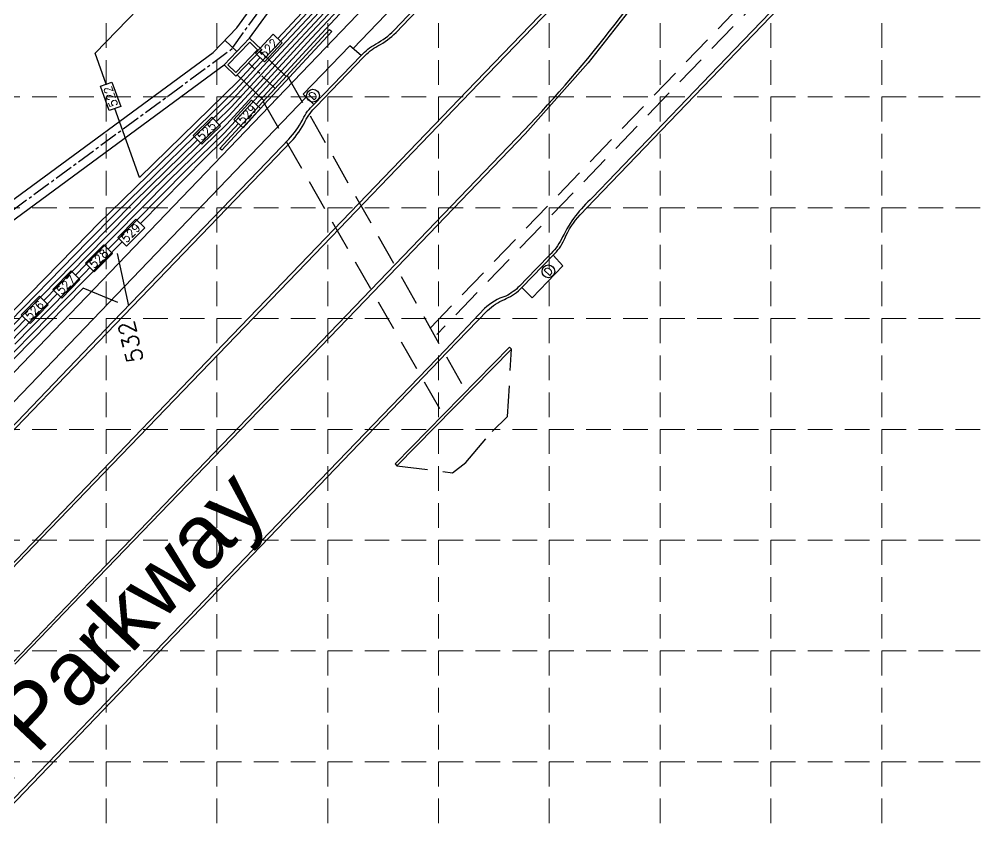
# Model space of a CAD drawing. Header units: feet. Extents: x 2597001 to 2598732, y 7017887 to 7019952.
# Drawn here: x 2598196.2 to 2598430.9, y 7018493.3 to 7018690.6 of the extents above; entities that cross this region are included whole.
import ezdxf
from ezdxf.enums import TextEntityAlignment as Align

# ---------------------------------------------------------------- set-up
doc = ezdxf.new("R2010")
doc.units = ezdxf.units.FT
doc.header["$LTSCALE"] = 30
doc.header["$MEASUREMENT"] = 0
for name, pattern in [('18358A-BASE-GRAD$0$CENTER2', [1.125, 0.75, -0.125, 0.125, -0.125]), ('18358A-BASE-GRAD$0$HIDDEN', [0.375, 0.25, -0.125]), ('HIDDEN', [0.375, 0.25, -0.125])]:
    doc.linetypes.add(name, pattern=pattern)
doc.layers.get('0').update_dxf_attribs({"linetype": 'CONTINUOUS'})
doc.layers.add('18358A-BASE-SITE$0$A-Sidewalk', color=241, linetype='CONTINUOUS', lineweight=20)
for name, color, linetype in [('18358D-SURVEY$0$S-CURB', 6, 'CONTINUOUS'), ('GRID', 254, 'HIDDEN'), ('PC', 35, 'CONTINUOUS'), ('STORM', 5, 'CONTINUOUS')]:
    doc.layers.add(name, color=color, linetype=linetype)
doc.styles.add('18358D-SURVEY$0$SHR', font='SIMPLEX', dxfattribs={"height": 1.875})
doc.styles.add('L0.10-P', font='simplex.shx', dxfattribs={"height": 0.1})
doc.styles.add('L100', font='simplex.shx', dxfattribs={"height": 2})
doc.styles.get("Standard").update_dxf_attribs({"font": 'ARIAL.TTF'})

# ---------------------------------------------------------------- blocks, each defined once
blk = doc.blocks.new('18358D-SURVEY$0$dmh')
blk.add_circle((0, 0), 0.0625)
at = {"style": '18358D-SURVEY$0$SHR'}
blk.add_text('D', height=0.075, dxfattribs=at).set_placement((0, -0.0375), align=Align.CENTER)

msp = doc.modelspace()

# ---------------------------------------------------------------- linework, layer by layer
at = {"layer": '18358A-BASE-SITE$0$A-Sidewalk', "color": 7}
for p, q in [((2598153.92, 7018562.03), (2598420.51, 7018839.47)), ((2598277.5, 7018683.43), (2598421.54, 7018833.33)), ((2598167.11, 7018568.54), (2598266.09, 7018671.55))]:
    msp.add_line(p, q, dxfattribs=at)
at = {"layer": '18358D-SURVEY$0$S-CURB', "color": 7}
for points in [[(2598160.34, 7018555.83), (2598184.73, 7018581.17), (2598218.97, 7018616.79), (2598254.47, 7018653.61), (2598261.81, 7018661.31, 0.063705), (2598265.15, 7018665.99), (2598265.29, 7018666.23, -0.110969), (2598267.96, 7018669.77), (2598279.47, 7018681.76, -0.081965), (2598282.94, 7018684.46), (2598283.13, 7018684.57, 0.060757), (2598287.47, 7018687.8), (2598290.76, 7018691.31), (2598326.29, 7018728.33), (2598360.99, 7018764.4), (2598396.1, 7018800.82), (2598426.18, 7018832.19, 0.425849)], [(2598160.91, 7018555.28), (2598185.24, 7018580.58), (2598219.56, 7018616.21), (2598255.11, 7018653.12), (2598262.35, 7018660.7, 0.075974), (2598265.85, 7018665.69, -0.08692), (2598268.51, 7018669.32), (2598274.2, 7018675.25), (2598280.05, 7018681.36, -0.075423), (2598283.55, 7018684.05, 0.065134), (2598287.97, 7018687.32), (2598291.26, 7018690.73), (2598326.76, 7018727.68), (2598361.53, 7018763.8), (2598396.58, 7018800.28), (2598426.74, 7018831.65, 0.425953)], [(2598182.54, 7018545.42), (2598201.03, 7018564.61), (2598235.64, 7018600.62), (2598266.65, 7018632.87), (2598307.46, 7018675.3), (2598342.69, 7018711.93), (2598377.77, 7018748.4), (2598412.47, 7018784.46), (2598448.96, 7018822.35), (2598455.35, 7018828.99, -0.996408), (2598459.2, 7018824.96), (2598452.5, 7018818.07), (2598417.16, 7018781.25), (2598416.93, 7018781), (2598402.78, 7018766.38, 0.023275), (2598376.69, 7018738.11, 0.027726), (2598353.88, 7018705.4, -0.388117), (2598349.3, 7018703.67, 2.959491)], [(2598183.07, 7018544.91), (2598201.6, 7018564.18), (2598236.14, 7018600.06), (2598268.15, 7018633.34), (2598308.15, 7018674.88), (2598343.31, 7018711.5), (2598378.25, 7018747.76), (2598412.97, 7018783.84), (2598449.24, 7018821.54), (2598455.91, 7018828.54, -1.000238), (2598458.63, 7018825.44)], [(2598194.58, 7018533.84), (2598213.3, 7018553.32), (2598247.64, 7018589.05), (2598279.89, 7018622.59), (2598319.3, 7018663.58), (2598320.58, 7018664.97, 0.024703), (2598342.65, 7018691.04), (2598344.19, 7018693.11, 0.362261), (2598344.14, 7018696.05), (2598344.06, 7018696.21), (2598349.77, 7018704.33, 0.38354), (2598352.76, 7018705.2), (2598357.07, 7018711.56, -0.06417), (2598402.24, 7018766.96)], [(2598441.62, 7018757.25), (2598405.53, 7018719.66), (2598370.4, 7018683.14), (2598335.81, 7018647.05, 0.10347), (2598328.58, 7018637.5, -0.086808), (2598325.74, 7018633.48), (2598322.07, 7018629.62), (2598318.06, 7018625.53, -0.08508), (2598314.72, 7018623.11, 0.114619), (2598309.56, 7018620.05), (2598300.02, 7018610.01), (2598265.12, 7018573.77), (2598229.43, 7018536.66), (2598195.06, 7018500.92), (2598159.09, 7018463.29)], [(2598344.4, 7018696.69, -0.434682), (2598344.61, 7018692.44), (2598334.81, 7018679.93), (2598319.46, 7018662.6), (2598280.45, 7018622.05), (2598247.95, 7018588.35), (2598213.2, 7018552.21), (2598195.07, 7018533.37)]]:
    msp.add_lwpolyline(points, format="xyb", dxfattribs=at)
at = {"layer": '18358D-SURVEY$0$S-CURB', "color": 7, "flags": 128}
msp.add_lwpolyline([(2598159.63, 7018462.89), (2598195.56, 7018500.27), (2598230.03, 7018536.15), (2598265.34, 7018572.91), (2598300.53, 7018609.48), (2598310.28, 7018619.6, -0.086263), (2598314.43, 7018622.29), (2598314.78, 7018622.48, 0.096093), (2598318.65, 7018625.18), (2598326.24, 7018633.05, 0.107028), (2598328.93, 7018636.84), (2598329.09, 7018637.16, -0.079735), (2598332.82, 7018642.93), (2598336.37, 7018646.56), (2598370.91, 7018682.55), (2598406.02, 7018719.11), (2598442.17, 7018756.69)], format="xyb", dxfattribs=at)
at = {"layer": 'GRID', "color": 252, "linetype": 'HIDDEN', "lineweight": 0, "ltscale": 0.8}
for p, q in [((2598217.33, 7018941.62), (2598217.33, 7017996.5)), ((2598244.33, 7018941.62), (2598244.33, 7017996.5)), ((2598271.33, 7018941.62), (2598271.33, 7017996.5)), ((2598298.33, 7018941.62), (2598298.33, 7017996.5)), ((2598325.33, 7018941.62), (2598325.33, 7017996.5)), ((2598352.33, 7018941.62), (2598352.33, 7017996.5)), ((2598379.33, 7018941.62), (2598379.33, 7017996.5)), ((2598406.33, 7018941.62), (2598406.33, 7017996.5)), ((2597029.33, 7018671.62), (2598703.33, 7018671.62)), ((2597029.33, 7018644.62), (2598703.33, 7018644.62)), ((2597029.33, 7018617.62), (2598703.33, 7018617.62)), ((2597029.33, 7018590.62), (2598703.33, 7018590.62)), ((2597029.33, 7018563.62), (2598703.33, 7018563.62)), ((2597029.33, 7018536.62), (2598703.33, 7018536.62)), ((2597029.33, 7018509.62), (2598703.33, 7018509.62))]:
    msp.add_line(p, q, dxfattribs=at)
at = {"layer": 'PC', "color": 35, "linetype": 'Continuous', "extrusion": (0.73085, -0.682538, 0)}
for p, q in [((2598305.88, 7018732.98, 524), (2598257.49, 7018681.18, 524)), ((2598305.88, 7018732.98, 524), (2598257.49, 7018681.18, 524)), ((2598293.16, 7018722.27, 522), (2598259.16, 7018685.87, 522)), ((2598293.16, 7018722.27, 522), (2598259.16, 7018685.87, 522)), ((2598294.12, 7018717.49, 526), (2598262.42, 7018683.55, 526)), ((2598294.12, 7018717.49, 526), (2598262.42, 7018683.55, 526)), ((2598282.37, 7018701.99, 528), (2598267.35, 7018685.92, 528)), ((2598282.37, 7018701.99, 528), (2598267.35, 7018685.92, 528)), ((2598268.6, 7018694.53, 523), (2598255.03, 7018679.99, 523)), ((2598268.6, 7018694.53, 523), (2598255.03, 7018679.99, 523)), ((2598260.25, 7018684.84, 522), (2598255.93, 7018680.21, 522)), ((2598260.25, 7018684.84, 522), (2598255.93, 7018680.21, 522))]:
    msp.add_line(p, q, dxfattribs=at)
at = {"layer": 'PC', "color": 35, "linetype": 'Continuous'}
for p, q in [((2598300, 7018725.23, 525), (2598259.96, 7018682.36, 525)), ((2598300, 7018725.23, 525), (2598259.96, 7018682.36, 525)), ((2598288.24, 7018709.74, 527), (2598264.89, 7018684.73, 527)), ((2598288.24, 7018709.74, 527), (2598264.89, 7018684.73, 527)), ((2598276.49, 7018694.25, 529), (2598269.82, 7018687.1, 529)), ((2598276.49, 7018694.25, 529), (2598269.82, 7018687.1, 529)), ((2598253.74, 7018682.26, 522), (2598258.06, 7018686.89, 522)), ((2598253.74, 7018682.26, 522), (2598258.06, 7018686.89, 522)), ((2598254.84, 7018681.24, 522), (2598252.56, 7018678.81, 522)), ((2598254.84, 7018681.24, 522), (2598252.56, 7018678.81, 522)), ((2598215.93, 7018674.26, 522), (2598218.75, 7018675.27, 522)), ((2598215.93, 7018674.26, 522), (2598218.75, 7018675.27, 522)), ((2598220.88, 7018669.3, 522), (2598218.06, 7018668.29, 522)), ((2598220.88, 7018669.3, 522), (2598218.06, 7018668.29, 522)), ((2598247.79, 7018669.17, 525), (2598244.14, 7018665.6, 525)), ((2598247.79, 7018669.17, 525), (2598244.14, 7018665.6, 525)), ((2598246.63, 7018664.94, 527), (2598232.79, 7018651.43, 527)), ((2598246.63, 7018664.94, 527), (2598232.79, 7018651.43, 527)), ((2598249.58, 7018665.16, 529), (2598245.48, 7018660.71, 529)), ((2598249.58, 7018665.16, 529), (2598245.48, 7018660.71, 529)), ((2598240.65, 7018660.11, 525), (2598238.56, 7018662.26, 525)), ((2598240.65, 7018660.11, 525), (2598238.56, 7018662.26, 525)), ((2598241.52, 7018656.85, 529), (2598225.67, 7018640.8, 529)), ((2598241.52, 7018656.85, 529), (2598225.67, 7018640.8, 529)), ((2598224.05, 7018646.01, 525), (2598212.67, 7018634.49, 525)), ((2598224.05, 7018646.01, 525), (2598212.67, 7018634.49, 525)), ((2598215.31, 7018640.59, 523), (2598213.04, 7018638.29, 523)), ((2598215.31, 7018640.59, 523), (2598213.04, 7018638.29, 523)), ((2598220.15, 7018637.34, 529), (2598224.6, 7018641.85, 529)), ((2598220.15, 7018637.34, 529), (2598224.6, 7018641.85, 529)), ((2598213.04, 7018638.29, 523), (2598191.6, 7018616.37, 523)), ((2598213.04, 7018638.29, 523), (2598191.6, 7018616.37, 523)), ((2598226.74, 7018639.74, 529), (2598222.29, 7018635.24, 529)), ((2598226.74, 7018639.74, 529), (2598222.29, 7018635.24, 529)), ((2598221.22, 7018636.29, 529), (2598211.94, 7018626.89, 529)), ((2598221.22, 7018636.29, 529), (2598211.94, 7018626.89, 529)), ((2598212.29, 7018631.1, 528), (2598216.74, 7018635.6, 528)), ((2598212.29, 7018631.1, 528), (2598216.74, 7018635.6, 528)), ((2598212.67, 7018634.49, 525), (2598174.27, 7018595.23, 525)), ((2598212.67, 7018634.49, 525), (2598174.27, 7018595.23, 525)), ((2598218.88, 7018633.5, 528), (2598214.43, 7018628.99, 528)), ((2598218.88, 7018633.5, 528), (2598214.43, 7018628.99, 528)), ((2598212.49, 7018632.59, 526), (2598202.13, 7018622, 526)), ((2598212.49, 7018632.59, 526), (2598202.13, 7018622, 526)), ((2598208.78, 7018629.23, 527), (2598210.92, 7018627.13, 527)), ((2598208.78, 7018629.23, 527), (2598210.92, 7018627.13, 527)), ((2598211.94, 7018626.89, 529), (2598203.41, 7018618.17, 529)), ((2598211.94, 7018626.89, 529), (2598203.41, 7018618.17, 529)), ((2598211.76, 7018624.99, 530), (2598174.68, 7018587.4, 530)), ((2598211.76, 7018624.99, 530), (2598174.68, 7018587.4, 530)), ((2598206.49, 7018622.6, 527), (2598204.35, 7018624.7, 527)), ((2598206.49, 7018622.6, 527), (2598204.35, 7018624.7, 527)), ((2598203.41, 7018618.17, 529), (2598147.8, 7018561.78, 529)), ((2598203.41, 7018618.17, 529), (2598147.8, 7018561.78, 529)), ((2598197.71, 7018617.48, 526), (2598178.37, 7018597.71, 526)), ((2598197.71, 7018617.48, 526), (2598178.37, 7018597.71, 526))]:
    msp.add_line(p, q, dxfattribs=at)
at = {"layer": 'PC', "color": 35, "linetype": 'Continuous', "extrusion": (0.719622, -0.694366, 0)}
msp.add_line((2598214.66, 7018682.28, 522), (2598239.34, 7018707.86, 522), dxfattribs=at)
msp.add_line((2598214.66, 7018682.28, 522), (2598239.34, 7018707.86, 522), dxfattribs=at)
at = {"layer": 'PC', "color": 35, "linetype": 'Continuous', "extrusion": (0.735057, -0.678005, 0)}
for p, q in [((2598269.82, 7018687.1, 529), (2598253.87, 7018669.81, 529)), ((2598269.82, 7018687.1, 529), (2598253.87, 7018669.81, 529)), ((2598267.35, 7018685.92, 528), (2598246.06, 7018662.83, 528)), ((2598267.35, 7018685.92, 528), (2598246.06, 7018662.83, 528)), ((2598264.89, 7018684.73, 527), (2598246.63, 7018664.94, 527)), ((2598264.89, 7018684.73, 527), (2598246.63, 7018664.94, 527)), ((2598262.42, 7018683.55, 526), (2598247.21, 7018667.05, 526)), ((2598262.42, 7018683.55, 526), (2598247.21, 7018667.05, 526)), ((2598259.96, 7018682.36, 525), (2598247.79, 7018669.17, 525)), ((2598259.96, 7018682.36, 525), (2598247.79, 7018669.17, 525)), ((2598257.49, 7018681.18, 524), (2598248.37, 7018671.28, 524)), ((2598257.49, 7018681.18, 524), (2598248.37, 7018671.28, 524)), ((2598255.03, 7018679.99, 523), (2598248.94, 7018673.39, 523)), ((2598255.03, 7018679.99, 523), (2598248.94, 7018673.39, 523)), ((2598252.56, 7018678.81, 522), (2598249.52, 7018675.51, 522)), ((2598252.56, 7018678.81, 522), (2598249.52, 7018675.51, 522)), ((2598248.48, 7018666.17, 529), (2598252.77, 7018670.83, 529)), ((2598248.48, 7018666.17, 529), (2598252.77, 7018670.83, 529)), ((2598254.97, 7018668.79, 529), (2598250.68, 7018664.14, 529)), ((2598254.97, 7018668.79, 529), (2598250.68, 7018664.14, 529))]:
    msp.add_line(p, q, dxfattribs=at)
at = {"layer": 'PC', "color": 35, "linetype": 'Continuous', "extrusion": (-0.682538, -0.73085, 0)}
for p, q in [((2598258.06, 7018686.89, 522), (2598260.25, 7018684.84, 522)), ((2598258.06, 7018686.89, 522), (2598260.25, 7018684.84, 522)), ((2598255.93, 7018680.21, 522), (2598253.74, 7018682.26, 522)), ((2598255.93, 7018680.21, 522), (2598253.74, 7018682.26, 522))]:
    msp.add_line(p, q, dxfattribs=at)
at = {"layer": 'PC', "color": 35, "linetype": 'Continuous', "extrusion": (0.941815, 0.336132, 0)}
for p, q in [((2598217.34, 7018674.76, 522), (2598214.66, 7018682.28, 522)), ((2598217.34, 7018674.76, 522), (2598214.66, 7018682.28, 522)), ((2598218.75, 7018675.27, 522), (2598220.88, 7018669.3, 522)), ((2598218.75, 7018675.27, 522), (2598220.88, 7018669.3, 522)), ((2598218.06, 7018668.29, 522), (2598215.93, 7018674.26, 522)), ((2598218.06, 7018668.29, 522), (2598215.93, 7018674.26, 522)), ((2598225.45, 7018652.03, 522), (2598219.47, 7018668.8, 522)), ((2598225.45, 7018652.03, 522), (2598219.47, 7018668.8, 522))]:
    msp.add_line(p, q, dxfattribs=at)
at = {"layer": 'PC', "color": 35, "linetype": 'Continuous', "extrusion": (-0.698248, 0.715856, 0)}
for p, q in [((2598249.52, 7018675.51, 522), (2598225.45, 7018652.03, 522)), ((2598249.52, 7018675.51, 522), (2598225.45, 7018652.03, 522)), ((2598239.6, 7018661.18, 525), (2598224.05, 7018646.01, 525)), ((2598239.6, 7018661.18, 525), (2598224.05, 7018646.01, 525)), ((2598246.06, 7018662.83, 528), (2598237.15, 7018654.14, 528)), ((2598246.06, 7018662.83, 528), (2598237.15, 7018654.14, 528)), ((2598245.48, 7018660.71, 529), (2598241.52, 7018656.85, 529)), ((2598245.48, 7018660.71, 529), (2598241.52, 7018656.85, 529))]:
    msp.add_line(p, q, dxfattribs=at)
at = {"layer": 'PC', "color": 35, "linetype": 'Continuous', "extrusion": (0.698248, -0.715856, 0)}
for p, q in [((2598248.94, 7018673.39, 523), (2598215.31, 7018640.59, 523)), ((2598248.94, 7018673.39, 523), (2598215.31, 7018640.59, 523)), ((2598248.37, 7018671.28, 524), (2598219.68, 7018643.3, 524)), ((2598248.37, 7018671.28, 524), (2598219.68, 7018643.3, 524)), ((2598247.21, 7018667.05, 526), (2598228.42, 7018648.72, 526)), ((2598247.21, 7018667.05, 526), (2598228.42, 7018648.72, 526)), ((2598238.56, 7018662.26, 525), (2598243.09, 7018666.68, 525)), ((2598238.56, 7018662.26, 525), (2598243.09, 7018666.68, 525)), ((2598245.19, 7018664.53, 525), (2598240.65, 7018660.11, 525)), ((2598245.19, 7018664.53, 525), (2598240.65, 7018660.11, 525))]:
    msp.add_line(p, q, dxfattribs=at)
at = {"layer": 'PC', "color": 35, "linetype": 'Continuous', "extrusion": (-0.678005, -0.735057, 0)}
for p, q in [((2598252.77, 7018670.83, 529), (2598254.97, 7018668.79, 529)), ((2598252.77, 7018670.83, 529), (2598254.97, 7018668.79, 529)), ((2598250.68, 7018664.14, 529), (2598248.48, 7018666.17, 529)), ((2598250.68, 7018664.14, 529), (2598248.48, 7018666.17, 529))]:
    msp.add_line(p, q, dxfattribs=at)
at = {"layer": 'PC', "color": 35, "linetype": 'Continuous', "extrusion": (0.715856, 0.698248, 0)}
msp.add_line((2598243.09, 7018666.68, 525), (2598245.19, 7018664.53, 525), dxfattribs=at)
msp.add_line((2598243.09, 7018666.68, 525), (2598245.19, 7018664.53, 525), dxfattribs=at)
at = {"layer": 'PC', "color": 35, "linetype": 'Continuous', "extrusion": (0.711593, -0.702592, 0)}
for p, q in [((2598237.15, 7018654.14, 528), (2598217.81, 7018634.55, 528)), ((2598237.15, 7018654.14, 528), (2598217.81, 7018634.55, 528)), ((2598232.79, 7018651.43, 527), (2598212.31, 7018630.69, 527)), ((2598232.79, 7018651.43, 527), (2598212.31, 7018630.69, 527)), ((2598228.42, 7018648.72, 526), (2598212.49, 7018632.59, 526)), ((2598228.42, 7018648.72, 526), (2598212.49, 7018632.59, 526)), ((2598219.68, 7018643.3, 524), (2598212.85, 7018636.39, 524)), ((2598219.68, 7018643.3, 524), (2598212.85, 7018636.39, 524)), ((2598213.36, 7018630.04, 528), (2598212.12, 7018628.79, 528)), ((2598213.36, 7018630.04, 528), (2598212.12, 7018628.79, 528))]:
    msp.add_line(p, q, dxfattribs=at)
at = {"layer": 'PC', "color": 35, "linetype": 'Continuous', "extrusion": (-0.702592, -0.711593, 0)}
for p, q in [((2598224.6, 7018641.85, 529), (2598226.74, 7018639.74, 529)), ((2598224.6, 7018641.85, 529), (2598226.74, 7018639.74, 529)), ((2598216.74, 7018635.6, 528), (2598218.88, 7018633.5, 528)), ((2598216.74, 7018635.6, 528), (2598218.88, 7018633.5, 528)), ((2598222.29, 7018635.24, 529), (2598220.15, 7018637.34, 529)), ((2598222.29, 7018635.24, 529), (2598220.15, 7018637.34, 529)), ((2598214.43, 7018628.99, 528), (2598212.29, 7018631.1, 528)), ((2598214.43, 7018628.99, 528), (2598212.29, 7018631.1, 528))]:
    msp.add_line(p, q, dxfattribs=at)
at = {"layer": 'PC', "color": 35, "linetype": 'Continuous', "extrusion": (0.714836, -0.699293, 0)}
for p, q in [((2598212.85, 7018636.39, 524), (2598185.05, 7018607.96, 524)), ((2598212.85, 7018636.39, 524), (2598185.05, 7018607.96, 524)), ((2598212.31, 7018630.69, 527), (2598209.85, 7018628.18, 527)), ((2598212.31, 7018630.69, 527), (2598209.85, 7018628.18, 527)), ((2598212.12, 7018628.79, 528), (2598195.06, 7018611.35, 528)), ((2598212.12, 7018628.79, 528), (2598195.06, 7018611.35, 528)), ((2598204.35, 7018624.7, 527), (2598208.78, 7018629.23, 527)), ((2598204.35, 7018624.7, 527), (2598208.78, 7018629.23, 527)), ((2598210.92, 7018627.13, 527), (2598206.49, 7018622.6, 527)), ((2598210.92, 7018627.13, 527), (2598206.49, 7018622.6, 527)), ((2598205.42, 7018623.65, 527), (2598186.72, 7018604.53, 527)), ((2598205.42, 7018623.65, 527), (2598186.72, 7018604.53, 527)), ((2598196.63, 7018618.53, 526), (2598201.06, 7018623.05, 526)), ((2598196.63, 7018618.53, 526), (2598201.06, 7018623.05, 526)), ((2598203.21, 7018620.95, 526), (2598198.78, 7018616.43, 526)), ((2598203.21, 7018620.95, 526), (2598198.78, 7018616.43, 526))]:
    msp.add_line(p, q, dxfattribs=at)
at = {"layer": 'PC', "color": 35}
msp.add_line((2598220.03, 7018633.46), (2598222.78, 7018620.74), dxfattribs=at)
at = {"layer": 'PC', "color": 35, "linetype": 'Continuous', "extrusion": (0.377835, 0.925873, 0)}
msp.add_line((2598220.16, 7018621.56, 530), (2598211.76, 7018624.99, 530), dxfattribs=at)
msp.add_line((2598220.16, 7018621.56, 530), (2598211.76, 7018624.99, 530), dxfattribs=at)
at = {"layer": 'PC', "color": 35, "linetype": 'Continuous', "extrusion": (-0.699293, -0.714836, 0)}
for p, q in [((2598201.06, 7018623.05, 526), (2598203.21, 7018620.95, 526)), ((2598201.06, 7018623.05, 526), (2598203.21, 7018620.95, 526)), ((2598198.78, 7018616.43, 526), (2598196.63, 7018618.53, 526)), ((2598198.78, 7018616.43, 526), (2598196.63, 7018618.53, 526))]:
    msp.add_line(p, q, dxfattribs=at)
at = {"layer": 'STORM', "linetype": '18358A-BASE-GRAD$0$CENTER2', "ltscale": 0.2}
for p, q in [((2598248.17, 7018683.65, -12.8), (2598352.41, 7018828.05, 522)), ((2598248.17, 7018683.65, -12.8), (2598352.41, 7018828.05, 522)), ((2598123.63, 7018591.84), (2598248.27, 7018683.56)), ((2598123.63, 7018591.84), (2598248.27, 7018683.56)), ((2598258.53, 7018673.67), (2598252.05, 7018679.92)), ((2598258.53, 7018673.67), (2598252.05, 7018679.92))]:
    msp.add_line(p, q, dxfattribs=at)
at = {"layer": 'STORM', "color": 170}
for p, q in [((2598249.21, 7018688.51, 0.84), (2598350.27, 7018828.5, 519.33)), ((2598249.21, 7018688.51, 0.84), (2598350.27, 7018828.5, 519.33)), ((2598252.29, 7018685.94), (2598354.57, 7018827.62, 524.76)), ((2598252.29, 7018685.94), (2598354.57, 7018827.62, 524.76)), ((2598243.41, 7018682.47), (2598249.21, 7018688.51)), ((2598243.41, 7018682.47), (2598249.21, 7018688.51)), ((2598245.06, 7018659.07), (2598271.79, 7018688.05)), ((2598245.06, 7018659.07), (2598271.79, 7018688.05)), ((2598272.3, 7018687.59), (2598245.5, 7018658.63)), ((2598272.3, 7018687.59), (2598245.5, 7018658.63)), ((2598271.79, 7018688.05), (2598272.3, 7018687.59)), ((2598271.79, 7018688.05), (2598271.79, 7018688.05)), ((2598271.79, 7018688.05), (2598272.3, 7018687.59)), ((2598271.79, 7018688.05), (2598271.79, 7018688.05)), ((2598246.05, 7018679.45), (2598252.29, 7018685.94)), ((2598246.05, 7018679.45), (2598252.29, 7018685.94)), ((2598246.29, 7018685.47), (2598249.17, 7018682.69)), ((2598246.29, 7018685.47), (2598249.17, 7018682.69)), ((2598246.99, 7018679.47), (2598252.31, 7018685.01)), ((2598246.99, 7018679.47), (2598252.31, 7018685.01)), ((2598255.17, 7018683.16), (2598252.29, 7018685.94)), ((2598255.17, 7018683.16), (2598252.29, 7018685.94)), ((2598254.24, 7018683.14), (2598252.31, 7018685.01)), ((2598254.24, 7018683.14), (2598252.31, 7018685.01)), ((2598181.71, 7018637.06), (2598243.41, 7018682.47)), ((2598181.71, 7018637.06), (2598243.41, 7018682.47)), ((2598248.92, 7018677.61), (2598254.24, 7018683.14)), ((2598248.92, 7018677.61), (2598254.24, 7018683.14)), ((2598248.93, 7018676.67), (2598255.17, 7018683.16)), ((2598248.93, 7018676.67), (2598255.17, 7018683.16)), ((2598261.31, 7018676.55), (2598254.83, 7018682.8)), ((2598261.31, 7018676.55), (2598254.83, 7018682.8)), ((2598124.82, 7018590.23), (2598246.05, 7018679.45)), ((2598124.82, 7018590.23), (2598246.05, 7018679.45)), ((2598248.93, 7018676.67), (2598246.05, 7018679.45)), ((2598248.93, 7018676.67), (2598246.05, 7018679.45)), ((2598248.92, 7018677.61), (2598246.99, 7018679.47)), ((2598248.92, 7018677.61), (2598246.99, 7018679.47)), ((2598255.75, 7018670.79), (2598249.27, 7018677.04)), ((2598255.75, 7018670.79), (2598249.27, 7018677.04)), ((2598245.5, 7018658.63), (2598245.06, 7018659.07)), ((2598245.5, 7018658.63), (2598245.06, 7018659.07)), ((2598245.5, 7018658.63), (2598245.06, 7018659.07)), ((2598245.5, 7018658.63), (2598245.06, 7018659.07)), ((2598315.61, 7018610.66, 532.07), (2598287.77, 7018582.24, 532.07)), ((2598315.61, 7018610.66, 532.07), (2598287.77, 7018582.24, 532.07)), ((2598288.19, 7018581.74, 532.07), (2598316.12, 7018610.15, 532.07)), ((2598288.19, 7018581.74, 532.07), (2598316.12, 7018610.15, 532.07)), ((2598316.12, 7018610.15, 532.07), (2598315.61, 7018610.66, 532.07)), ((2598316.12, 7018610.15, 532.07), (2598315.61, 7018610.66, 532.07)), ((2598287.77, 7018582.24, 532.07), (2598288.19, 7018581.74, 532.07)), ((2598287.77, 7018582.24, 532.07), (2598288.19, 7018581.74, 532.07))]:
    msp.add_line(p, q, dxfattribs=at)
at = {"layer": 'STORM', "color": 170, "linetype": '18358A-BASE-GRAD$0$HIDDEN'}
for p, q in [((2598296.31, 7018615.29), (2598423.12, 7018747.11)), ((2598296.31, 7018615.29), (2598423.12, 7018747.11)), ((2598424.75, 7018745.56), (2598297.93, 7018613.73)), ((2598424.75, 7018745.56), (2598297.93, 7018613.73)), ((2598261.47, 7018676.83), (2598305.4, 7018599.24)), ((2598261.47, 7018676.83), (2598305.4, 7018599.24)), ((2598255.6, 7018670.5), (2598299.79, 7018593.54)), ((2598255.6, 7018670.5), (2598299.79, 7018593.54)), ((2598315.15, 7018593.75, 532.07), (2598316.12, 7018610.15, 532.07)), ((2598315.15, 7018593.75, 532.07), (2598316.12, 7018610.15, 532.07)), ((2598311.4, 7018590.1, 532.07), (2598315.15, 7018593.75, 532.07)), ((2598311.4, 7018590.1, 532.07), (2598315.15, 7018593.75, 532.07)), ((2598304.99, 7018582.57, 532.07), (2598311.4, 7018590.1, 532.07)), ((2598304.99, 7018582.57, 532.07), (2598311.4, 7018590.1, 532.07)), ((2598288.19, 7018581.74, 532.07), (2598301.75, 7018580.03, 532.07)), ((2598288.19, 7018581.74, 532.07), (2598301.75, 7018580.03, 532.07)), ((2598301.75, 7018580.03, 532.07), (2598304.99, 7018582.57, 532.07)), ((2598301.75, 7018580.03, 532.07), (2598304.99, 7018582.57, 532.07))]:
    msp.add_line(p, q, dxfattribs=at)
at = {"layer": 'STORM', "flags": 128}
for points in [[(2598279.47, 7018681.76), (2598276.72, 7018684.09), (2598265.32, 7018672.28), (2598267.96, 7018669.77)], [(2598318.65, 7018625.18), (2598321.15, 7018622.66), (2598328.62, 7018630.46), (2598326.24, 7018633.05)]]:
    msp.add_lwpolyline(points, dxfattribs=at)

# ---------------------------------------------------------------- block references
at = {"layer": 'STORM', "xscale": 25, "yscale": 25, "zscale": 0.5, "rotation": 45.79494783539722}
for p in [(2598267.73, 7018671.95), (2598325.11, 7018629.12)]:
    msp.add_blockref('18358D-SURVEY$0$dmh', p, dxfattribs=at)

# ---------------------------------------------------------------- texts
at = {"insert": (2598116.29, 7018444.63), "char_height": 15.5018, "width": 198.4643, "attachment_point": 1, "rotation": 46.7001}
msp.add_mtext('Ralph Hall Parkway', dxfattribs=at)
at = {"layer": 'PC', "color": 35}
for s, height, rotation, style, p in [('522', 2, 46.9577, 'L0.10-P', (2598255.91, 7018680.92, 522)), ('522', 2, 46.9577, 'L0.10-P', (2598255.91, 7018680.92, 522)), ('522', 2, 109.6414, 'L0.10-P', (2598220.24, 7018669.61, 522)), ('522', 2, 109.6414, 'L0.10-P', (2598220.24, 7018669.61, 522)), ('529', 2, 47.3121, 'L0.10-P', (2598250.65, 7018664.85, 529)), ('529', 2, 47.3121, 'L0.10-P', (2598250.65, 7018664.85, 529)), ('525', 2, 44.2866, 'L0.10-P', (2598240.66, 7018660.82, 525)), ('525', 2, 44.2866, 'L0.10-P', (2598240.66, 7018660.82, 525)), ('529', 2, 45.3647, 'L0.10-P', (2598222.28, 7018635.94, 529)), ('529', 2, 45.3647, 'L0.10-P', (2598222.28, 7018635.94, 529)), ('528', 2, 45.3647, 'L0.10-P', (2598214.42, 7018629.7, 528)), ('528', 2, 45.3647, 'L0.10-P', (2598214.42, 7018629.7, 528)), ('527', 2, 45.6297, 'L0.10-P', (2598206.48, 7018623.31, 527)), ('527', 2, 45.6297, 'L0.10-P', (2598206.48, 7018623.31, 527)), ('526', 2, 45.6297, 'L0.10-P', (2598198.77, 7018617.13, 526)), ('526', 2, 45.6297, 'L0.10-P', (2598198.77, 7018617.13, 526)), ('532', 4, 103.7414, 'L100', (2598226.46, 7018607.41))]:
    msp.add_text(s, height=height, rotation=rotation, dxfattribs=dict(at, style=style)).set_placement(p)

doc.saveas('drawing.dxf')
